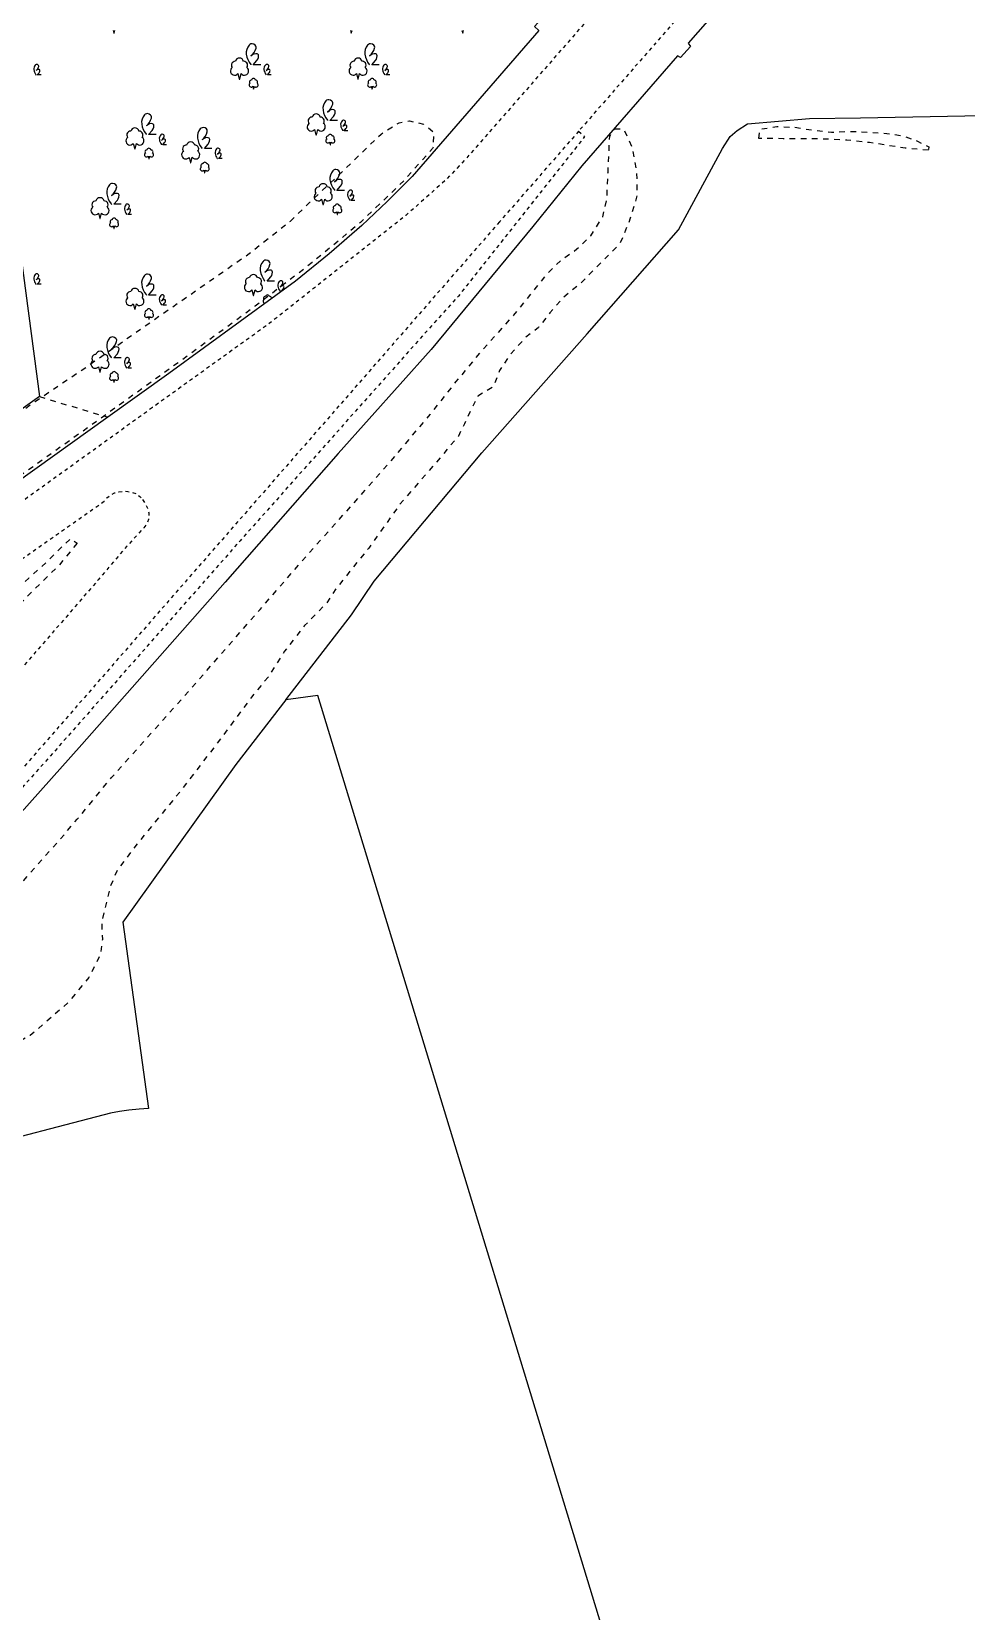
# Model space of a CAD drawing. Extents: x 421500 to 422711, y 436000 to 437000.
# Drawn here: x 422260.5 to 422394.5, y 436659.5 to 436885.9 of the extents above; entities that cross this region are included whole.
import ezdxf

# ---------------------------------------------------------------- set-up
doc = ezdxf.new("R2010")
doc.units = 0
doc.linetypes.add('716709-ExBase$0$OS-DASHEDLINE', pattern=[1, 0.5, -0.5])
doc.linetypes.add('716709-ExBase$0$OS-LANDFORM', pattern=[1.6, 0.8, -0.8])
for name, color, linetype in [('716709-ExBase$0$OS-AREA_MOSAIC', 8, 'Continuous'), ('716709-ExBase$0$OS-LINE_0021_ROAD_OR_TRACK', 8, '716709-ExBase$0$OS-DASHEDLINE'), ('716709-ExBase$0$OS-LINE_0030_OBSTRUCTING_FEAT', 8, 'Continuous'), ('716709-ExBase$0$OS-LINE_0032_PATH_OR_EDGE', 8, '716709-ExBase$0$OS-DASHEDLINE'), ('716709-ExBase$0$OS-LINE_0036_VEGET_EDGE_LIMIT', 8, '716709-ExBase$0$OS-LANDFORM'), ('716709-ExBase$0$OS-LINE_0374_TOP_OF_SLOPE', 8, '716709-ExBase$0$OS-LANDFORM'), ('716709-ExBase$0$OS-LINE_0376_BOT_SLOPE_CLIFF', 8, '716709-ExBase$0$OS-LANDFORM')]:
    doc.layers.add(name, color=color, linetype=linetype)

# ---------------------------------------------------------------- blocks, each defined once
blk = doc.blocks.new('716709-ExBase$0$OS-SE2236NWM0000083115')
at = {"layer": '716709-ExBase$0$OS-AREA_MOSAIC'}
for points in [[(50.2825, -17.84925), (50.383, -18.23625), (50.411, -18.23625), (50.5135, -17.84475)], [(84.2825, -17.84925), (84.383, -18.23625), (84.411, -18.23625), (84.5135, -17.84475)], [(100.2825, -17.84925), (100.383, -18.23625), (100.411, -18.23625), (100.5135, -17.84475)], [(71.417, -22.75975), (70.341, -22.75975), (70.869, -22.15975), (71.001, -21.94975), (71.083, -21.71575), (71.11, -21.46875), (71.085, -21.35475), (71.013, -21.26175), (70.908, -21.20875), (70.701, -21.18475), (70.495, -21.22075), (70.308, -21.31275), (70.021, -21.53475), (70.266, -21.29375), (70.472, -21.01875), (70.635, -20.71675), (70.752, -20.39375), (70.767, -20.23975), (70.728, -20.09075), (70.641, -19.96375), (70.433, -19.81975), (70.187, -19.76375), (70.026, -19.78175), (69.877, -19.84575), (69.754, -19.95075), (69.551, -20.23775), (69.413, -20.56275), (69.347, -20.90875), (69.356, -21.26075), (69.435, -21.64975), (69.568, -22.02475), (69.751, -22.37775), (69.982, -22.70075), (70.021, -22.76675)], [(88.417, -22.75975), (87.341, -22.75975), (87.869, -22.15975), (88.001, -21.94975), (88.083, -21.71575), (88.11, -21.46875), (88.085, -21.35475), (88.013, -21.26175), (87.908, -21.20875), (87.701, -21.18475), (87.495, -21.22075), (87.308, -21.31275), (87.021, -21.53475), (87.266, -21.29375), (87.472, -21.01875), (87.635, -20.71675), (87.752, -20.39375), (87.767, -20.23975), (87.728, -20.09075), (87.641, -19.96375), (87.433, -19.81975), (87.187, -19.76375), (87.026, -19.78175), (86.877, -19.84575), (86.754, -19.95075), (86.551, -20.23775), (86.413, -20.56275), (86.347, -20.90875), (86.356, -21.26075), (86.435, -21.64975), (86.568, -22.02475), (86.751, -22.37775), (86.982, -22.70075), (87.021, -22.76675)], [(67.343, -23.16975), (67.207, -23.29775), (67.118, -23.46075), (67.083, -23.64375), (67.105, -23.82775), (67.184, -23.99675), (67.311, -24.13275), (67.473, -24.22375), (67.656, -24.25975), (67.841, -24.23875), (68.01, -24.16075), (68.147, -24.03475), (68.148, -24.03175), (68.349, -24.80575), (68.405, -24.80575), (68.61, -24.02275), (68.746, -24.15375), (68.916, -24.23575), (69.102, -24.25975), (69.287, -24.22575), (69.453, -24.13575), (69.581, -23.99775), (69.661, -23.82775), (69.684, -23.64075), (69.647, -23.45575), (69.555, -23.29175), (69.416, -23.16475), (69.504, -23.00775), (69.536, -22.83075), (69.511, -22.65175), (69.429, -22.49175), (69.3, -22.36575), (69.137, -22.28775), (68.958, -22.26675), (68.881, -22.08275), (68.748, -21.93575), (68.573, -21.83975), (68.377, -21.80575), (68.181, -21.83975), (68.006, -21.93575), (67.873, -22.08275), (67.796, -22.26675), (67.616, -22.28875), (67.453, -22.36675), (67.324, -22.49375), (67.242, -22.65575), (67.218, -22.83575), (67.253, -23.01275), (67.343, -23.16975)], [(84.343, -23.16975), (84.207, -23.29775), (84.118, -23.46075), (84.083, -23.64375), (84.105, -23.82775), (84.184, -23.99675), (84.311, -24.13275), (84.473, -24.22375), (84.656, -24.25975), (84.841, -24.23875), (85.01, -24.16075), (85.147, -24.03475), (85.148, -24.03175), (85.349, -24.80575), (85.405, -24.80575), (85.61, -24.02275), (85.746, -24.15375), (85.916, -24.23575), (86.102, -24.25975), (86.287, -24.22575), (86.453, -24.13575), (86.581, -23.99775), (86.661, -23.82775), (86.684, -23.64075), (86.647, -23.45575), (86.555, -23.29175), (86.416, -23.16475), (86.504, -23.00775), (86.536, -22.83075), (86.511, -22.65175), (86.429, -22.49175), (86.3, -22.36575), (86.137, -22.28775), (85.958, -22.26675), (85.881, -22.08275), (85.748, -21.93575), (85.573, -21.83975), (85.377, -21.80575), (85.181, -21.83975), (85.006, -21.93575), (84.873, -22.08275), (84.796, -22.26675), (84.616, -22.28875), (84.453, -22.36675), (84.324, -22.49375), (84.242, -22.65575), (84.218, -22.83575), (84.253, -23.01275), (84.343, -23.16975)], [(39.917, -24.21325), (39.379, -24.21325), (39.643, -23.91325), (39.709, -23.80825), (39.75, -23.69125), (39.7635, -23.56775), (39.751, -23.51075), (39.715, -23.46425), (39.6625, -23.43775), (39.559, -23.42575), (39.456, -23.44375), (39.3625, -23.48975), (39.219, -23.60075), (39.3415, -23.48025), (39.4445, -23.34275), (39.526, -23.19175), (39.5845, -23.03025), (39.592, -22.95325), (39.5725, -22.87875), (39.529, -22.81525), (39.425, -22.74325), (39.302, -22.71525), (39.2215, -22.72425), (39.147, -22.75625), (39.0855, -22.80875), (38.984, -22.95225), (38.915, -23.11475), (38.882, -23.28775), (38.8865, -23.46375), (38.926, -23.65825), (38.9925, -23.84575), (39.084, -24.02225), (39.1995, -24.18375), (39.219, -24.21675)], [(69.88, -25.41825), (69.812, -25.48225), (69.7675, -25.56375), (69.75, -25.65525), (69.761, -25.74725), (69.8005, -25.83175), (69.864, -25.89975), (69.945, -25.94525), (70.0365, -25.96325), (70.129, -25.95275), (70.2135, -25.91375), (70.282, -25.85075), (70.2825, -25.84925), (70.383, -26.23625), (70.411, -26.23625), (70.5135, -25.84475), (70.5815, -25.91025), (70.6665, -25.95125), (70.7595, -25.96325), (70.852, -25.94625), (70.935, -25.90125), (70.999, -25.83225), (71.039, -25.74725), (71.0505, -25.65375), (71.032, -25.56125), (70.986, -25.47925), (70.9165, -25.41575), (70.9605, -25.33725), (70.9765, -25.24875), (70.964, -25.15925), (70.923, -25.07925), (70.8585, -25.01625), (70.777, -24.97725), (70.6875, -24.96675), (70.649, -24.87475), (70.5825, -24.80125), (70.495, -24.75325), (70.397, -24.73625), (70.299, -24.75325), (70.2115, -24.80125), (70.145, -24.87475), (70.1065, -24.96675), (70.0165, -24.97775), (69.935, -25.01675), (69.8705, -25.08025), (69.8295, -25.16125), (69.8175, -25.25125), (69.835, -25.33975), (69.88, -25.41825)], [(72.917, -24.21325), (72.379, -24.21325), (72.643, -23.91325), (72.709, -23.80825), (72.75, -23.69125), (72.7635, -23.56775), (72.751, -23.51075), (72.715, -23.46425), (72.6625, -23.43775), (72.559, -23.42575), (72.456, -23.44375), (72.3625, -23.48975), (72.219, -23.60075), (72.3415, -23.48025), (72.4445, -23.34275), (72.526, -23.19175), (72.5845, -23.03025), (72.592, -22.95325), (72.5725, -22.87875), (72.529, -22.81525), (72.425, -22.74325), (72.302, -22.71525), (72.2215, -22.72425), (72.147, -22.75625), (72.0855, -22.80875), (71.984, -22.95225), (71.915, -23.11475), (71.882, -23.28775), (71.8865, -23.46375), (71.926, -23.65825), (71.9925, -23.84575), (72.084, -24.02225), (72.1995, -24.18375), (72.219, -24.21675)], [(86.88, -25.41825), (86.812, -25.48225), (86.7675, -25.56375), (86.75, -25.65525), (86.761, -25.74725), (86.8005, -25.83175), (86.864, -25.89975), (86.945, -25.94525), (87.0365, -25.96325), (87.129, -25.95275), (87.2135, -25.91375), (87.282, -25.85075), (87.2825, -25.84925), (87.383, -26.23625), (87.411, -26.23625), (87.5135, -25.84475), (87.5815, -25.91025), (87.6665, -25.95125), (87.7595, -25.96325), (87.852, -25.94625), (87.935, -25.90125), (87.999, -25.83225), (88.039, -25.74725), (88.0505, -25.65375), (88.032, -25.56125), (87.986, -25.47925), (87.9165, -25.41575), (87.9605, -25.33725), (87.9765, -25.24875), (87.964, -25.15925), (87.923, -25.07925), (87.8585, -25.01625), (87.777, -24.97725), (87.6875, -24.96675), (87.649, -24.87475), (87.5825, -24.80125), (87.495, -24.75325), (87.397, -24.73625), (87.299, -24.75325), (87.2115, -24.80125), (87.145, -24.87475), (87.1065, -24.96675), (87.0165, -24.97775), (86.935, -25.01675), (86.8705, -25.08025), (86.8295, -25.16125), (86.8175, -25.25125), (86.835, -25.33975), (86.88, -25.41825)], [(89.917, -24.21325), (89.379, -24.21325), (89.643, -23.91325), (89.709, -23.80825), (89.75, -23.69125), (89.7635, -23.56775), (89.751, -23.51075), (89.715, -23.46425), (89.6625, -23.43775), (89.559, -23.42575), (89.456, -23.44375), (89.3625, -23.48975), (89.219, -23.60075), (89.3415, -23.48025), (89.4445, -23.34275), (89.526, -23.19175), (89.5845, -23.03025), (89.592, -22.95325), (89.5725, -22.87875), (89.529, -22.81525), (89.425, -22.74325), (89.302, -22.71525), (89.2215, -22.72425), (89.147, -22.75625), (89.0855, -22.80875), (88.984, -22.95225), (88.915, -23.11475), (88.882, -23.28775), (88.8865, -23.46375), (88.926, -23.65825), (88.9925, -23.84575), (89.084, -24.02225), (89.1995, -24.18375), (89.219, -24.21675)], [(82.417, -30.75975), (81.341, -30.75975), (81.869, -30.15975), (82.001, -29.94975), (82.083, -29.71575), (82.11, -29.46875), (82.085, -29.35475), (82.013, -29.26175), (81.908, -29.20875), (81.701, -29.18475), (81.495, -29.22075), (81.308, -29.31275), (81.021, -29.53475), (81.266, -29.29375), (81.472, -29.01875), (81.635, -28.71675), (81.752, -28.39375), (81.767, -28.23975), (81.728, -28.09075), (81.641, -27.96375), (81.433, -27.81975), (81.187, -27.76375), (81.026, -27.78175), (80.877, -27.84575), (80.754, -27.95075), (80.551, -28.23775), (80.413, -28.56275), (80.347, -28.90875), (80.356, -29.26075), (80.435, -29.64975), (80.568, -30.02475), (80.751, -30.37775), (80.982, -30.70075), (81.021, -30.76675)], [(56.417, -32.75975), (55.341, -32.75975), (55.869, -32.15975), (56.001, -31.94975), (56.083, -31.71575), (56.11, -31.46875), (56.085, -31.35475), (56.013, -31.26175), (55.908, -31.20875), (55.701, -31.18475), (55.495, -31.22075), (55.308, -31.31275), (55.021, -31.53475), (55.266, -31.29375), (55.472, -31.01875), (55.635, -30.71675), (55.752, -30.39375), (55.767, -30.23975), (55.728, -30.09075), (55.641, -29.96375), (55.433, -29.81975), (55.187, -29.76375), (55.026, -29.78175), (54.877, -29.84575), (54.754, -29.95075), (54.551, -30.23775), (54.413, -30.56275), (54.347, -30.90875), (54.356, -31.26075), (54.435, -31.64975), (54.568, -32.02475), (54.751, -32.37775), (54.982, -32.70075), (55.021, -32.76675)], [(78.343, -31.16975), (78.207, -31.29775), (78.118, -31.46075), (78.083, -31.64375), (78.105, -31.82775), (78.184, -31.99675), (78.311, -32.13275), (78.473, -32.22375), (78.656, -32.25975), (78.841, -32.23875), (79.01, -32.16075), (79.147, -32.03475), (79.148, -32.03175), (79.349, -32.80575), (79.405, -32.80575), (79.61, -32.02275), (79.746, -32.15375), (79.916, -32.23575), (80.102, -32.25975), (80.287, -32.22575), (80.453, -32.13575), (80.581, -31.99775), (80.661, -31.82775), (80.684, -31.64075), (80.647, -31.45575), (80.555, -31.29175), (80.416, -31.16475), (80.504, -31.00775), (80.536, -30.83075), (80.511, -30.65175), (80.429, -30.49175), (80.3, -30.36575), (80.137, -30.28775), (79.958, -30.26675), (79.881, -30.08275), (79.748, -29.93575), (79.573, -29.83975), (79.377, -29.80575), (79.181, -29.83975), (79.006, -29.93575), (78.873, -30.08275), (78.796, -30.26675), (78.616, -30.28875), (78.453, -30.36675), (78.324, -30.49375), (78.242, -30.65575), (78.218, -30.83575), (78.253, -31.01275), (78.343, -31.16975)], [(83.917, -32.21325), (83.379, -32.21325), (83.643, -31.91325), (83.709, -31.80825), (83.75, -31.69125), (83.7635, -31.56775), (83.751, -31.51075), (83.715, -31.46425), (83.6625, -31.43775), (83.559, -31.42575), (83.456, -31.44375), (83.3625, -31.48975), (83.219, -31.60075), (83.3415, -31.48025), (83.4445, -31.34275), (83.526, -31.19175), (83.5845, -31.03025), (83.592, -30.95325), (83.5725, -30.87875), (83.529, -30.81525), (83.425, -30.74325), (83.302, -30.71525), (83.2215, -30.72425), (83.147, -30.75625), (83.0855, -30.80875), (82.984, -30.95225), (82.915, -31.11475), (82.882, -31.28775), (82.8865, -31.46375), (82.926, -31.65825), (82.9925, -31.84575), (83.084, -32.02225), (83.1995, -32.18375), (83.219, -32.21675)], [(52.343, -33.16975), (52.207, -33.29775), (52.118, -33.46075), (52.083, -33.64375), (52.105, -33.82775), (52.184, -33.99675), (52.311, -34.13275), (52.473, -34.22375), (52.656, -34.25975), (52.841, -34.23875), (53.01, -34.16075), (53.147, -34.03475), (53.148, -34.03175), (53.349, -34.80575), (53.405, -34.80575), (53.61, -34.02275), (53.746, -34.15375), (53.916, -34.23575), (54.102, -34.25975), (54.287, -34.22575), (54.453, -34.13575), (54.581, -33.99775), (54.661, -33.82775), (54.684, -33.64075), (54.647, -33.45575), (54.555, -33.29175), (54.416, -33.16475), (54.504, -33.00775), (54.536, -32.83075), (54.511, -32.65175), (54.429, -32.49175), (54.3, -32.36575), (54.137, -32.28775), (53.958, -32.26675), (53.881, -32.08275), (53.748, -31.93575), (53.573, -31.83975), (53.377, -31.80575), (53.181, -31.83975), (53.006, -31.93575), (52.873, -32.08275), (52.796, -32.26675), (52.616, -32.28875), (52.453, -32.36675), (52.324, -32.49375), (52.242, -32.65575), (52.218, -32.83575), (52.253, -33.01275), (52.343, -33.16975)], [(57.917, -34.21325), (57.379, -34.21325), (57.643, -33.91325), (57.709, -33.80825), (57.75, -33.69125), (57.7635, -33.56775), (57.751, -33.51075), (57.715, -33.46425), (57.6625, -33.43775), (57.559, -33.42575), (57.456, -33.44375), (57.3625, -33.48975), (57.219, -33.60075), (57.3415, -33.48025), (57.4445, -33.34275), (57.526, -33.19175), (57.5845, -33.03025), (57.592, -32.95325), (57.5725, -32.87875), (57.529, -32.81525), (57.425, -32.74325), (57.302, -32.71525), (57.2215, -32.72425), (57.147, -32.75625), (57.0855, -32.80875), (56.984, -32.95225), (56.915, -33.11475), (56.882, -33.28775), (56.8865, -33.46375), (56.926, -33.65825), (56.9925, -33.84575), (57.084, -34.02225), (57.1995, -34.18375), (57.219, -34.21675)], [(60.343, -35.16975), (60.207, -35.29775), (60.118, -35.46075), (60.083, -35.64375), (60.105, -35.82775), (60.184, -35.99675), (60.311, -36.13275), (60.473, -36.22375), (60.656, -36.25975), (60.841, -36.23875), (61.01, -36.16075), (61.147, -36.03475), (61.148, -36.03175), (61.349, -36.80575), (61.405, -36.80575), (61.61, -36.02275), (61.746, -36.15375), (61.916, -36.23575), (62.102, -36.25975), (62.287, -36.22575), (62.453, -36.13575), (62.581, -35.99775), (62.661, -35.82775), (62.684, -35.64075), (62.647, -35.45575), (62.555, -35.29175), (62.416, -35.16475), (62.504, -35.00775), (62.536, -34.83075), (62.511, -34.65175), (62.429, -34.49175), (62.3, -34.36575), (62.137, -34.28775), (61.958, -34.26675), (61.881, -34.08275), (61.748, -33.93575), (61.573, -33.83975), (61.377, -33.80575), (61.181, -33.83975), (61.006, -33.93575), (60.873, -34.08275), (60.796, -34.26675), (60.616, -34.28875), (60.453, -34.36675), (60.324, -34.49375), (60.242, -34.65575), (60.218, -34.83575), (60.253, -35.01275), (60.343, -35.16975)], [(64.417, -34.75975), (63.341, -34.75975), (63.869, -34.15975), (64.001, -33.94975), (64.083, -33.71575), (64.11, -33.46875), (64.085, -33.35475), (64.013, -33.26175), (63.908, -33.20875), (63.701, -33.18475), (63.495, -33.22075), (63.308, -33.31275), (63.021, -33.53475), (63.266, -33.29375), (63.472, -33.01875), (63.635, -32.71675), (63.752, -32.39375), (63.767, -32.23975), (63.728, -32.09075), (63.641, -31.96375), (63.433, -31.81975), (63.187, -31.76375), (63.026, -31.78175), (62.877, -31.84575), (62.754, -31.95075), (62.551, -32.23775), (62.413, -32.56275), (62.347, -32.90875), (62.356, -33.26075), (62.435, -33.64975), (62.568, -34.02475), (62.751, -34.37775), (62.982, -34.70075), (63.021, -34.76675)], [(80.88, -33.41825), (80.812, -33.48225), (80.7675, -33.56375), (80.75, -33.65525), (80.761, -33.74725), (80.8005, -33.83175), (80.864, -33.89975), (80.945, -33.94525), (81.0365, -33.96325), (81.129, -33.95275), (81.2135, -33.91375), (81.282, -33.85075), (81.2825, -33.84925), (81.383, -34.23625), (81.411, -34.23625), (81.5135, -33.84475), (81.5815, -33.91025), (81.6665, -33.95125), (81.7595, -33.96325), (81.852, -33.94625), (81.935, -33.90125), (81.999, -33.83225), (82.039, -33.74725), (82.0505, -33.65375), (82.032, -33.56125), (81.986, -33.47925), (81.9165, -33.41575), (81.9605, -33.33725), (81.9765, -33.24875), (81.964, -33.15925), (81.923, -33.07925), (81.8585, -33.01625), (81.777, -32.97725), (81.6875, -32.96675), (81.649, -32.87475), (81.5825, -32.80125), (81.495, -32.75325), (81.397, -32.73625), (81.299, -32.75325), (81.2115, -32.80125), (81.145, -32.87475), (81.1065, -32.96675), (81.0165, -32.97775), (80.935, -33.01675), (80.8705, -33.08025), (80.8295, -33.16125), (80.8175, -33.25125), (80.835, -33.33975), (80.88, -33.41825)], [(54.88, -35.41825), (54.812, -35.48225), (54.7675, -35.56375), (54.75, -35.65525), (54.761, -35.74725), (54.8005, -35.83175), (54.864, -35.89975), (54.945, -35.94525), (55.0365, -35.96325), (55.129, -35.95275), (55.2135, -35.91375), (55.282, -35.85075), (55.2825, -35.84925), (55.383, -36.23625), (55.411, -36.23625), (55.5135, -35.84475), (55.5815, -35.91025), (55.6665, -35.95125), (55.7595, -35.96325), (55.852, -35.94625), (55.935, -35.90125), (55.999, -35.83225), (56.039, -35.74725), (56.0505, -35.65375), (56.032, -35.56125), (55.986, -35.47925), (55.9165, -35.41575), (55.9605, -35.33725), (55.9765, -35.24875), (55.964, -35.15925), (55.923, -35.07925), (55.8585, -35.01625), (55.777, -34.97725), (55.6875, -34.96675), (55.649, -34.87475), (55.5825, -34.80125), (55.495, -34.75325), (55.397, -34.73625), (55.299, -34.75325), (55.2115, -34.80125), (55.145, -34.87475), (55.1065, -34.96675), (55.0165, -34.97775), (54.935, -35.01675), (54.8705, -35.08025), (54.8295, -35.16125), (54.8175, -35.25125), (54.835, -35.33975), (54.88, -35.41825)], [(65.917, -36.21325), (65.379, -36.21325), (65.643, -35.91325), (65.709, -35.80825), (65.75, -35.69125), (65.7635, -35.56775), (65.751, -35.51075), (65.715, -35.46425), (65.6625, -35.43775), (65.559, -35.42575), (65.456, -35.44375), (65.3625, -35.48975), (65.219, -35.60075), (65.3415, -35.48025), (65.4445, -35.34275), (65.526, -35.19175), (65.5845, -35.03025), (65.592, -34.95325), (65.5725, -34.87875), (65.529, -34.81525), (65.425, -34.74325), (65.302, -34.71525), (65.2215, -34.72425), (65.147, -34.75625), (65.0855, -34.80875), (64.984, -34.95225), (64.915, -35.11475), (64.882, -35.28775), (64.8865, -35.46375), (64.926, -35.65825), (64.9925, -35.84575), (65.084, -36.02225), (65.1995, -36.18375), (65.219, -36.21675)], [(62.88, -37.41825), (62.812, -37.48225), (62.7675, -37.56375), (62.75, -37.65525), (62.761, -37.74725), (62.8005, -37.83175), (62.864, -37.89975), (62.945, -37.94525), (63.0365, -37.96325), (63.129, -37.95275), (63.2135, -37.91375), (63.282, -37.85075), (63.2825, -37.84925), (63.383, -38.23625), (63.411, -38.23625), (63.5135, -37.84475), (63.5815, -37.91025), (63.6665, -37.95125), (63.7595, -37.96325), (63.852, -37.94625), (63.935, -37.90125), (63.999, -37.83225), (64.039, -37.74725), (64.0505, -37.65375), (64.032, -37.56125), (63.986, -37.47925), (63.9165, -37.41575), (63.9605, -37.33725), (63.9765, -37.24875), (63.964, -37.15925), (63.923, -37.07925), (63.8585, -37.01625), (63.777, -36.97725), (63.6875, -36.96675), (63.649, -36.87475), (63.5825, -36.80125), (63.495, -36.75325), (63.397, -36.73625), (63.299, -36.75325), (63.2115, -36.80125), (63.145, -36.87475), (63.1065, -36.96675), (63.0165, -36.97775), (62.935, -37.01675), (62.8705, -37.08025), (62.8295, -37.16125), (62.8175, -37.25125), (62.835, -37.33975), (62.88, -37.41825)], [(83.417, -40.75975), (82.341, -40.75975), (82.869, -40.15975), (83.001, -39.94975), (83.083, -39.71575), (83.11, -39.46875), (83.085, -39.35475), (83.013, -39.26175), (82.908, -39.20875), (82.701, -39.18475), (82.495, -39.22075), (82.308, -39.31275), (82.021, -39.53475), (82.266, -39.29375), (82.472, -39.01875), (82.635, -38.71675), (82.752, -38.39375), (82.767, -38.23975), (82.728, -38.09075), (82.641, -37.96375), (82.433, -37.81975), (82.187, -37.76375), (82.026, -37.78175), (81.877, -37.84575), (81.754, -37.95075), (81.551, -38.23775), (81.413, -38.56275), (81.347, -38.90875), (81.356, -39.26075), (81.435, -39.64975), (81.568, -40.02475), (81.751, -40.37775), (81.982, -40.70075), (82.021, -40.76675)], [(51.417, -42.75975), (50.341, -42.75975), (50.869, -42.15975), (51.001, -41.94975), (51.083, -41.71575), (51.11, -41.46875), (51.085, -41.35475), (51.013, -41.26175), (50.908, -41.20875), (50.701, -41.18475), (50.495, -41.22075), (50.308, -41.31275), (50.021, -41.53475), (50.266, -41.29375), (50.472, -41.01875), (50.635, -40.71675), (50.752, -40.39375), (50.767, -40.23975), (50.728, -40.09075), (50.641, -39.96375), (50.433, -39.81975), (50.187, -39.76375), (50.026, -39.78175), (49.877, -39.84575), (49.754, -39.95075), (49.551, -40.23775), (49.413, -40.56275), (49.347, -40.90875), (49.356, -41.26075), (49.435, -41.64975), (49.568, -42.02475), (49.751, -42.37775), (49.982, -42.70075), (50.021, -42.76675)], [(79.343, -41.16975), (79.207, -41.29775), (79.118, -41.46075), (79.083, -41.64375), (79.105, -41.82775), (79.184, -41.99675), (79.311, -42.13275), (79.473, -42.22375), (79.656, -42.25975), (79.841, -42.23875), (80.01, -42.16075), (80.147, -42.03475), (80.148, -42.03175), (80.349, -42.80575), (80.405, -42.80575), (80.61, -42.02275), (80.746, -42.15375), (80.916, -42.23575), (81.102, -42.25975), (81.287, -42.22575), (81.453, -42.13575), (81.581, -41.99775), (81.661, -41.82775), (81.684, -41.64075), (81.647, -41.45575), (81.555, -41.29175), (81.416, -41.16475), (81.504, -41.00775), (81.536, -40.83075), (81.511, -40.65175), (81.429, -40.49175), (81.3, -40.36575), (81.137, -40.28775), (80.958, -40.26675), (80.881, -40.08275), (80.748, -39.93575), (80.573, -39.83975), (80.377, -39.80575), (80.181, -39.83975), (80.006, -39.93575), (79.873, -40.08275), (79.796, -40.26675), (79.616, -40.28875), (79.453, -40.36675), (79.324, -40.49375), (79.242, -40.65575), (79.218, -40.83575), (79.253, -41.01275), (79.343, -41.16975)], [(84.917, -42.21325), (84.379, -42.21325), (84.643, -41.91325), (84.709, -41.80825), (84.75, -41.69125), (84.7635, -41.56775), (84.751, -41.51075), (84.715, -41.46425), (84.6625, -41.43775), (84.559, -41.42575), (84.456, -41.44375), (84.3625, -41.48975), (84.219, -41.60075), (84.3415, -41.48025), (84.4445, -41.34275), (84.526, -41.19175), (84.5845, -41.03025), (84.592, -40.95325), (84.5725, -40.87875), (84.529, -40.81525), (84.425, -40.74325), (84.302, -40.71525), (84.2215, -40.72425), (84.147, -40.75625), (84.0855, -40.80875), (83.984, -40.95225), (83.915, -41.11475), (83.882, -41.28775), (83.8865, -41.46375), (83.926, -41.65825), (83.9925, -41.84575), (84.084, -42.02225), (84.1995, -42.18375), (84.219, -42.21675)], [(47.343, -43.16975), (47.207, -43.29775), (47.118, -43.46075), (47.083, -43.64375), (47.105, -43.82775), (47.184, -43.99675), (47.311, -44.13275), (47.473, -44.22375), (47.656, -44.25975), (47.841, -44.23875), (48.01, -44.16075), (48.147, -44.03475), (48.148, -44.03175), (48.349, -44.80575), (48.405, -44.80575), (48.61, -44.02275), (48.746, -44.15375), (48.916, -44.23575), (49.102, -44.25975), (49.287, -44.22575), (49.453, -44.13575), (49.581, -43.99775), (49.661, -43.82775), (49.684, -43.64075), (49.647, -43.45575), (49.555, -43.29175), (49.416, -43.16475), (49.504, -43.00775), (49.536, -42.83075), (49.511, -42.65175), (49.429, -42.49175), (49.3, -42.36575), (49.137, -42.28775), (48.958, -42.26675), (48.881, -42.08275), (48.748, -41.93575), (48.573, -41.83975), (48.377, -41.80575), (48.181, -41.83975), (48.006, -41.93575), (47.873, -42.08275), (47.796, -42.26675), (47.616, -42.28875), (47.453, -42.36675), (47.324, -42.49375), (47.242, -42.65575), (47.218, -42.83575), (47.253, -43.01275), (47.343, -43.16975)], [(52.917, -44.21325), (52.379, -44.21325), (52.643, -43.91325), (52.709, -43.80825), (52.75, -43.69125), (52.7635, -43.56775), (52.751, -43.51075), (52.715, -43.46425), (52.6625, -43.43775), (52.559, -43.42575), (52.456, -43.44375), (52.3625, -43.48975), (52.219, -43.60075), (52.3415, -43.48025), (52.4445, -43.34275), (52.526, -43.19175), (52.5845, -43.03025), (52.592, -42.95325), (52.5725, -42.87875), (52.529, -42.81525), (52.425, -42.74325), (52.302, -42.71525), (52.2215, -42.72425), (52.147, -42.75625), (52.0855, -42.80875), (51.984, -42.95225), (51.915, -43.11475), (51.882, -43.28775), (51.8865, -43.46375), (51.926, -43.65825), (51.9925, -43.84575), (52.084, -44.02225), (52.1995, -44.18375), (52.219, -44.21675)], [(81.88, -43.41825), (81.812, -43.48225), (81.7675, -43.56375), (81.75, -43.65525), (81.761, -43.74725), (81.8005, -43.83175), (81.864, -43.89975), (81.945, -43.94525), (82.0365, -43.96325), (82.129, -43.95275), (82.2135, -43.91375), (82.282, -43.85075), (82.2825, -43.84925), (82.383, -44.23625), (82.411, -44.23625), (82.5135, -43.84475), (82.5815, -43.91025), (82.6665, -43.95125), (82.7595, -43.96325), (82.852, -43.94625), (82.935, -43.90125), (82.999, -43.83225), (83.039, -43.74725), (83.0505, -43.65375), (83.032, -43.56125), (82.986, -43.47925), (82.9165, -43.41575), (82.9605, -43.33725), (82.9765, -43.24875), (82.964, -43.15925), (82.923, -43.07925), (82.8585, -43.01625), (82.777, -42.97725), (82.6875, -42.96675), (82.649, -42.87475), (82.5825, -42.80125), (82.495, -42.75325), (82.397, -42.73625), (82.299, -42.75325), (82.2115, -42.80125), (82.145, -42.87475), (82.1065, -42.96675), (82.0165, -42.97775), (81.935, -43.01675), (81.8705, -43.08025), (81.8295, -43.16125), (81.8175, -43.25125), (81.835, -43.33975), (81.88, -43.41825)], [(49.88, -45.41825), (49.812, -45.48225), (49.7675, -45.56375), (49.75, -45.65525), (49.761, -45.74725), (49.8005, -45.83175), (49.864, -45.89975), (49.945, -45.94525), (50.0365, -45.96325), (50.129, -45.95275), (50.2135, -45.91375), (50.282, -45.85075), (50.2825, -45.84925), (50.383, -46.23625), (50.411, -46.23625), (50.5135, -45.84475), (50.5815, -45.91025), (50.6665, -45.95125), (50.7595, -45.96325), (50.852, -45.94625), (50.935, -45.90125), (50.999, -45.83225), (51.039, -45.74725), (51.0505, -45.65375), (51.032, -45.56125), (50.986, -45.47925), (50.9165, -45.41575), (50.9605, -45.33725), (50.9765, -45.24875), (50.964, -45.15925), (50.923, -45.07925), (50.8585, -45.01625), (50.777, -44.97725), (50.6875, -44.96675), (50.649, -44.87475), (50.5825, -44.80125), (50.495, -44.75325), (50.397, -44.73625), (50.299, -44.75325), (50.2115, -44.80125), (50.145, -44.87475), (50.1065, -44.96675), (50.0165, -44.97775), (49.935, -45.01675), (49.8705, -45.08025), (49.8295, -45.16125), (49.8175, -45.25125), (49.835, -45.33975), (49.88, -45.41825)], [(73.417, -53.75975), (72.341, -53.75975), (72.869, -53.15975), (73.001, -52.94975), (73.083, -52.71575), (73.11, -52.46875), (73.085, -52.35475), (73.013, -52.26175), (72.908, -52.20875), (72.701, -52.18475), (72.495, -52.22075), (72.308, -52.31275), (72.021, -52.53475), (72.266, -52.29375), (72.472, -52.01875), (72.635, -51.71675), (72.752, -51.39375), (72.767, -51.23975), (72.728, -51.09075), (72.641, -50.96375), (72.433, -50.81975), (72.187, -50.76375), (72.026, -50.78175), (71.877, -50.84575), (71.754, -50.95075), (71.551, -51.23775), (71.413, -51.56275), (71.347, -51.90875), (71.356, -52.26075), (71.435, -52.64975), (71.568, -53.02475), (71.751, -53.37775), (71.982, -53.70075), (72.021, -53.76675)], [(39.917, -54.21325), (39.379, -54.21325), (39.643, -53.91325), (39.709, -53.80825), (39.75, -53.69125), (39.7635, -53.56775), (39.751, -53.51075), (39.715, -53.46425), (39.6625, -53.43775), (39.559, -53.42575), (39.456, -53.44375), (39.3625, -53.48975), (39.219, -53.60075), (39.3415, -53.48025), (39.4445, -53.34275), (39.526, -53.19175), (39.5845, -53.03025), (39.592, -52.95325), (39.5725, -52.87875), (39.529, -52.81525), (39.425, -52.74325), (39.302, -52.71525), (39.2215, -52.72425), (39.147, -52.75625), (39.0855, -52.80875), (38.984, -52.95225), (38.915, -53.11475), (38.882, -53.28775), (38.8865, -53.46375), (38.926, -53.65825), (38.9925, -53.84575), (39.084, -54.02225), (39.1995, -54.18375), (39.219, -54.21675)], [(56.417, -55.75975), (55.341, -55.75975), (55.869, -55.15975), (56.001, -54.94975), (56.083, -54.71575), (56.11, -54.46875), (56.085, -54.35475), (56.013, -54.26175), (55.908, -54.20875), (55.701, -54.18475), (55.495, -54.22075), (55.308, -54.31275), (55.021, -54.53475), (55.266, -54.29375), (55.472, -54.01875), (55.635, -53.71675), (55.752, -53.39375), (55.767, -53.23975), (55.728, -53.09075), (55.641, -52.96375), (55.433, -52.81975), (55.187, -52.76375), (55.026, -52.78175), (54.877, -52.84575), (54.754, -52.95075), (54.551, -53.23775), (54.413, -53.56275), (54.347, -53.90875), (54.356, -54.26075), (54.435, -54.64975), (54.568, -55.02475), (54.751, -55.37775), (54.982, -55.70075), (55.021, -55.76675)], [(69.343, -54.16975), (69.207, -54.29775), (69.118, -54.46075), (69.083, -54.64375), (69.105, -54.82775), (69.184, -54.99675), (69.311, -55.13275), (69.473, -55.22375), (69.656, -55.25975), (69.841, -55.23875), (70.01, -55.16075), (70.147, -55.03475), (70.148, -55.03175), (70.349, -55.80575), (70.405, -55.80575), (70.61, -55.02275), (70.746, -55.15375), (70.916, -55.23575), (71.102, -55.25975), (71.287, -55.22575), (71.453, -55.13575), (71.581, -54.99775), (71.661, -54.82775), (71.684, -54.64075), (71.647, -54.45575), (71.555, -54.29175), (71.416, -54.16475), (71.504, -54.00775), (71.536, -53.83075), (71.511, -53.65175), (71.429, -53.49175), (71.3, -53.36575), (71.137, -53.28775), (70.958, -53.26675), (70.881, -53.08275), (70.748, -52.93575), (70.573, -52.83975), (70.377, -52.80575), (70.181, -52.83975), (70.006, -52.93575), (69.873, -53.08275), (69.796, -53.26675), (69.616, -53.28875), (69.453, -53.36675), (69.324, -53.49375), (69.242, -53.65575), (69.218, -53.83575), (69.253, -54.01275), (69.343, -54.16975)], [(74.39211, -55.21325), (74.379, -55.21325), (74.643, -54.91325), (74.709, -54.80825), (74.75, -54.69125), (74.7635, -54.56775), (74.751, -54.51075), (74.715, -54.46425), (74.6625, -54.43775), (74.559, -54.42575), (74.456, -54.44375), (74.3625, -54.48975), (74.219, -54.60075), (74.3415, -54.48025), (74.4445, -54.34275), (74.526, -54.19175), (74.5845, -54.03025), (74.592, -53.95325), (74.5725, -53.87875), (74.529, -53.81525), (74.425, -53.74325), (74.302, -53.71525), (74.2215, -53.72425), (74.147, -53.75625), (74.0855, -53.80875), (73.984, -53.95225), (73.915, -54.11475), (73.882, -54.28775), (73.8865, -54.46375), (73.926, -54.65825), (73.9925, -54.84575), (74.084, -55.02225), (74.1995, -55.18375), (74.219, -55.21675)], [(52.343, -56.16975), (52.207, -56.29775), (52.118, -56.46075), (52.083, -56.64375), (52.105, -56.82775), (52.184, -56.99675), (52.311, -57.13275), (52.473, -57.22375), (52.656, -57.25975), (52.841, -57.23875), (53.01, -57.16075), (53.147, -57.03475), (53.148, -57.03175), (53.349, -57.80575), (53.405, -57.80575), (53.61, -57.02275), (53.746, -57.15375), (53.916, -57.23575), (54.102, -57.25975), (54.287, -57.22575), (54.453, -57.13575), (54.581, -56.99775), (54.661, -56.82775), (54.684, -56.64075), (54.647, -56.45575), (54.555, -56.29175), (54.416, -56.16475), (54.504, -56.00775), (54.536, -55.83075), (54.511, -55.65175), (54.429, -55.49175), (54.3, -55.36575), (54.137, -55.28775), (53.958, -55.26675), (53.881, -55.08275), (53.748, -54.93575), (53.573, -54.83975), (53.377, -54.80575), (53.181, -54.83975), (53.006, -54.93575), (52.873, -55.08275), (52.796, -55.26675), (52.616, -55.28875), (52.453, -55.36675), (52.324, -55.49375), (52.242, -55.65575), (52.218, -55.83575), (52.253, -56.01275), (52.343, -56.16975)], [(57.917, -57.21325), (57.379, -57.21325), (57.643, -56.91325), (57.709, -56.80825), (57.75, -56.69125), (57.7635, -56.56775), (57.751, -56.51075), (57.715, -56.46425), (57.6625, -56.43775), (57.559, -56.42575), (57.456, -56.44375), (57.3625, -56.48975), (57.219, -56.60075), (57.3415, -56.48025), (57.4445, -56.34275), (57.526, -56.19175), (57.5845, -56.03025), (57.592, -55.95325), (57.5725, -55.87875), (57.529, -55.81525), (57.425, -55.74325), (57.302, -55.71525), (57.2215, -55.72425), (57.147, -55.75625), (57.0855, -55.80875), (56.984, -55.95225), (56.915, -56.11475), (56.882, -56.28775), (56.8865, -56.46375), (56.926, -56.65825), (56.9925, -56.84575), (57.084, -57.02225), (57.1995, -57.18375), (57.219, -57.21675)], [(71.88, -56.41825), (71.812, -56.48225), (71.7675, -56.56375), (71.75, -56.65525), (71.761, -56.74725), (71.8005, -56.83175), (71.864, -56.89975), (71.945, -56.94525), (71.99759, -56.9556)], [(72.97527, -56.23991), (72.964, -56.15925), (72.923, -56.07925), (72.8585, -56.01625), (72.777, -55.97725), (72.6875, -55.96675), (72.649, -55.87475), (72.5825, -55.80125), (72.495, -55.75325), (72.397, -55.73625), (72.299, -55.75325), (72.2115, -55.80125), (72.145, -55.87475), (72.1065, -55.96675), (72.0165, -55.97775), (71.935, -56.01675), (71.8705, -56.08025), (71.8295, -56.16125), (71.8175, -56.25125), (71.835, -56.33975), (71.88, -56.41825)], [(54.88, -58.41825), (54.812, -58.48225), (54.7675, -58.56375), (54.75, -58.65525), (54.761, -58.74725), (54.8005, -58.83175), (54.864, -58.89975), (54.945, -58.94525), (55.0365, -58.96325), (55.129, -58.95275), (55.2135, -58.91375), (55.282, -58.85075), (55.2825, -58.84925), (55.383, -59.23625), (55.411, -59.23625), (55.5135, -58.84475), (55.5815, -58.91025), (55.6665, -58.95125), (55.7595, -58.96325), (55.852, -58.94625), (55.935, -58.90125), (55.999, -58.83225), (56.039, -58.74725), (56.0505, -58.65375), (56.032, -58.56125), (55.986, -58.47925), (55.9165, -58.41575), (55.9605, -58.33725), (55.9765, -58.24875), (55.964, -58.15925), (55.923, -58.07925), (55.8585, -58.01625), (55.777, -57.97725), (55.6875, -57.96675), (55.649, -57.87475), (55.5825, -57.80125), (55.495, -57.75325), (55.397, -57.73625), (55.299, -57.75325), (55.2115, -57.80125), (55.145, -57.87475), (55.1065, -57.96675), (55.0165, -57.97775), (54.935, -58.01675), (54.8705, -58.08025), (54.8295, -58.16125), (54.8175, -58.25125), (54.835, -58.33975), (54.88, -58.41825)], [(51.417, -64.75975), (50.341, -64.75975), (50.869, -64.15975), (51.001, -63.94975), (51.083, -63.71575), (51.11, -63.46875), (51.085, -63.35475), (51.013, -63.26175), (50.908, -63.20875), (50.701, -63.18475), (50.495, -63.22075), (50.308, -63.31275), (50.021, -63.53475), (50.266, -63.29375), (50.472, -63.01875), (50.635, -62.71675), (50.752, -62.39375), (50.767, -62.23975), (50.728, -62.09075), (50.641, -61.96375), (50.433, -61.81975), (50.187, -61.76375), (50.026, -61.78175), (49.877, -61.84575), (49.754, -61.95075), (49.551, -62.23775), (49.413, -62.56275), (49.347, -62.90875), (49.356, -63.26075), (49.435, -63.64975), (49.568, -64.02475), (49.751, -64.37775), (49.982, -64.70075), (50.021, -64.76675)], [(47.343, -65.16975), (47.207, -65.29775), (47.118, -65.46075), (47.083, -65.64375), (47.105, -65.82775), (47.184, -65.99675), (47.311, -66.13275), (47.473, -66.22375), (47.656, -66.25975), (47.841, -66.23875), (48.01, -66.16075), (48.147, -66.03475), (48.148, -66.03175), (48.349, -66.80575), (48.405, -66.80575), (48.61, -66.02275), (48.746, -66.15375), (48.916, -66.23575), (49.102, -66.25975), (49.287, -66.22575), (49.453, -66.13575), (49.581, -65.99775), (49.661, -65.82775), (49.684, -65.64075), (49.647, -65.45575), (49.555, -65.29175), (49.416, -65.16475), (49.504, -65.00775), (49.536, -64.83075), (49.511, -64.65175), (49.429, -64.49175), (49.3, -64.36575), (49.137, -64.28775), (48.958, -64.26675), (48.881, -64.08275), (48.748, -63.93575), (48.573, -63.83975), (48.377, -63.80575), (48.181, -63.83975), (48.006, -63.93575), (47.873, -64.08275), (47.796, -64.26675), (47.616, -64.28875), (47.453, -64.36675), (47.324, -64.49375), (47.242, -64.65575), (47.218, -64.83575), (47.253, -65.01275), (47.343, -65.16975)], [(52.917, -66.21325), (52.379, -66.21325), (52.643, -65.91325), (52.709, -65.80825), (52.75, -65.69125), (52.7635, -65.56775), (52.751, -65.51075), (52.715, -65.46425), (52.6625, -65.43775), (52.559, -65.42575), (52.456, -65.44375), (52.3625, -65.48975), (52.219, -65.60075), (52.3415, -65.48025), (52.4445, -65.34275), (52.526, -65.19175), (52.5845, -65.03025), (52.592, -64.95325), (52.5725, -64.87875), (52.529, -64.81525), (52.425, -64.74325), (52.302, -64.71525), (52.2215, -64.72425), (52.147, -64.75625), (52.0855, -64.80875), (51.984, -64.95225), (51.915, -65.11475), (51.882, -65.28775), (51.8865, -65.46375), (51.926, -65.65825), (51.9925, -65.84575), (52.084, -66.02225), (52.1995, -66.18375), (52.219, -66.21675)], [(49.88, -67.41825), (49.812, -67.48225), (49.7675, -67.56375), (49.75, -67.65525), (49.761, -67.74725), (49.8005, -67.83175), (49.864, -67.89975), (49.945, -67.94525), (50.0365, -67.96325), (50.129, -67.95275), (50.2135, -67.91375), (50.282, -67.85075), (50.2825, -67.84925), (50.383, -68.23625), (50.411, -68.23625), (50.5135, -67.84475), (50.5815, -67.91025), (50.6665, -67.95125), (50.7595, -67.96325), (50.852, -67.94625), (50.935, -67.90125), (50.999, -67.83225), (51.039, -67.74725), (51.0505, -67.65375), (51.032, -67.56125), (50.986, -67.47925), (50.9165, -67.41575), (50.9605, -67.33725), (50.9765, -67.24875), (50.964, -67.15925), (50.923, -67.07925), (50.8585, -67.01625), (50.777, -66.97725), (50.6875, -66.96675), (50.649, -66.87475), (50.5825, -66.80125), (50.495, -66.75325), (50.397, -66.73625), (50.299, -66.75325), (50.2115, -66.80125), (50.145, -66.87475), (50.1065, -66.96675), (50.0165, -66.97775), (49.935, -67.01675), (49.8705, -67.08025), (49.8295, -67.16125), (49.8175, -67.25125), (49.835, -67.33975), (49.88, -67.41825)]]:
    blk.add_lwpolyline(points, dxfattribs=at)

msp = doc.modelspace()

# ---------------------------------------------------------------- linework, layer by layer
at = {"layer": '716709-ExBase$0$OS-LINE_0021_ROAD_OR_TRACK'}
msp.add_line((422338.94, 436871.59), (422327.58, 436858.57), dxfattribs=at)
at = {"layer": '716709-ExBase$0$OS-LINE_0021_ROAD_OR_TRACK', "flags": 128}
for points in [[(422392.15, 436932.45), (422371.38, 436908.65), (422370.2, 436907.3), (422354.73, 436889.63), (422341, 436873.95), (422338.94, 436871.59)], [(422377.88, 436930.58), (422369.9, 436921.4), (422359.56, 436909.6), (422343.79, 436891.61), (422322.8, 436867.65), (422321.82, 436866.62)], [(422321.82, 436866.62), (422319.95, 436864.65), (422314.15, 436859.5), (422294.55, 436844), (422277.83, 436831.97)], [(422327.58, 436858.57), (422311.6, 436840.25), (422294.02, 436820.15)], [(422277.83, 436831.97), (422234.1, 436800.5), (422225.15, 436794.15), (422223.35, 436792.75), (422221.4, 436791.5), (422219.35, 436790.4), (422217.25, 436789.45), (422215.1, 436788.65), (422212.85, 436788.05), (422210.75, 436787.6), (422209, 436787.3), (422207.2, 436787.1), (422205.4, 436787), (422203.6, 436787.05), (422201.85, 436787.25), (422200.15, 436787.6), (422199.95, 436787.65), (422198.3, 436788.2), (422196.75, 436788.85), (422195.25, 436789.65), (422193.95, 436790.5), (422193.25, 436791), (422192.55, 436791.6), (422194.18, 436793.28)], [(422294.02, 436820.15), (422283, 436807.55), (422249.85, 436769.55), (422227.16, 436743.63)], [(422254.16, 436806.8), (422270.9, 436818.55), (422271.3, 436819.05), (422271.85, 436819.45), (422272.4, 436819.75), (422273, 436819.9), (422273.7, 436820), (422274.3, 436819.95), (422274.85, 436819.85), (422275.45, 436819.65), (422276, 436819.25), (422276.4, 436818.8)], [(422276.4, 436818.8), (422276.8, 436818.25), (422277.1, 436817.55), (422277.2, 436817.35), (422277.3, 436816.9), (422277.3, 436816.4), (422277.25, 436815.95), (422277.1, 436815.55), (422276.9, 436815.15), (422276.6, 436814.75), (422274.1, 436812.05), (422270.05, 436807.3), (422264.35, 436800.7), (422246.05, 436779.7), (422225.05, 436755.5), (422224.68, 436755.08)]]:
    msp.add_lwpolyline(points, dxfattribs=at)
at = {"layer": '716709-ExBase$0$OS-LINE_0030_OBSTRUCTING_FEAT', "flags": 128}
for points in [[(422338.92, 436892.49), (422334.7, 436887.8), (422334.1, 436888.2), (422332.6, 436886.6), (422333.25, 436886), (422315.05, 436865.1), (422311.5, 436861.5), (422307.85, 436858.05), (422303.15, 436854), (422298.35, 436850.1), (422295.5, 436848.05), (422280.2, 436836.85), (422271.44, 436830.59)], [(422358.79, 436888.9), (422354.65, 436884.2), (422355, 436883.7), (422353.55, 436882.15), (422353.1, 436882.4), (422339.4, 436866.6), (422332.35, 436857.9), (422317.8, 436840.3), (422304.45, 436825.4), (422288.25, 436806.95), (422267.7, 436783.7), (422248.3, 436762), (422226.45, 436738.25), (422222.6, 436733.8)], [(422255.16, 436885.21), (422255.2, 436884), (422255.3, 436881.9), (422255.6, 436879.75), (422258.5, 436857.4), (422261.65, 436833.55)], [(422296.93, 436790.09), (422306.35, 436802.3), (422309.6, 436807.1), (422325.05, 436825.5), (422340.15, 436842.55), (422353.25, 436857.45), (422359.55, 436869.1), (422360.65, 436870.8), (422361.65, 436871.7), (422363.15, 436872.65), (422372.05, 436873.4), (422379.35, 436873.5), (422406.8, 436874), (422407.34, 436866.06)], [(422261.65, 436833.55), (422231.5, 436812.05), (422228.9, 436810.2), (422226.95, 436808.95), (422220.2, 436805.35), (422219.12, 436804.65)], [(422271.44, 436830.59), (422250.45, 436815.6), (422228.95, 436800.4), (422218.4, 436793), (422216.9, 436792.1), (422215.3, 436791.3), (422213.9, 436790.75), (422211.9, 436790.25), (422209.85, 436789.85), (422208.14, 436789.72)], [(422372.96, 436549.34), (422352.05, 436625.15), (422301.55, 436790.7), (422296.93, 436790.09)], [(422296.93, 436790.09), (422289.8, 436780.85), (422273.6, 436758.25), (422277.25, 436731.55), (422275.9, 436731.45), (422274.45, 436731.3), (422273.1, 436731.1), (422271.8, 436730.85), (422251.25, 436725.5), (422245.55, 436723.9), (422229.72, 436720.82)]]:
    msp.add_lwpolyline(points, dxfattribs=at)
at = {"layer": '716709-ExBase$0$OS-LINE_0032_PATH_OR_EDGE', "flags": 128}
msp.add_lwpolyline([(422338.94, 436871.59), (422339.8, 436870.8), (422333.65, 436863.05), (422321.7, 436847.95), (422318.3, 436844.2), (422290.4, 436812.9), (422265.4, 436784.55), (422244.85, 436761.45), (422228.15, 436742.75), (422227.16, 436743.63)], dxfattribs=at)
at = {"layer": '716709-ExBase$0$OS-LINE_0036_VEGET_EDGE_LIMIT'}
msp.add_line((422261.65, 436833.55), (422271.44, 436830.59), dxfattribs=at)
at = {"layer": '716709-ExBase$0$OS-LINE_0374_TOP_OF_SLOPE', "flags": 128}
for points in [[(422251.5, 436759.85), (422253.8, 436759.6), (422254.95, 436760.05), (422257.35, 436761.85), (422260.2, 436765.2), (422264.1, 436769.55), (422267.05, 436773), (422271.95, 436778.95), (422283.05, 436791.35), (422293.25, 436803.05), (422299.15, 436809.85), (422308, 436819.75), (422312.65, 436825.05), (422317.65, 436831), (422321.4, 436835.7), (422325.3, 436840.4), (422329.65, 436845.2), (422332.7, 436849), (422334.65, 436851.4), (422336.4, 436853.1), (422338.7, 436854.7), (422340.7, 436856.6), (422342.4, 436859.3), (422343, 436861.95), (422343.15, 436865.7), (422343.4, 436870.85), (422344.1, 436871.9)], [(422389.09, 436868.85), (422385.75, 436869.15), (422380.65, 436869.95), (422377.4, 436870.3), (422373.1, 436870.5), (422368.25, 436870.5), (422364.8, 436870.55)], [(422318.06, 436869.3), (422317.98, 436869.11), (422313.95, 436864.55), (422307.65, 436858.5), (422300.75, 436852.75), (422292.55, 436846.5), (422281.65, 436838.5), (422270.1, 436830.2), (422247.8, 436814.3), (422232.45, 436803.3), (422224.3, 436797.85), (422219.6, 436794.45), (422217.6, 436792.9), (422215.5, 436791.85), (422213.35, 436791.15), (422210.66, 436790.48)], [(422267.03, 436812.53), (422264.45, 436809.4), (422260.5, 436805.55), (422257.4, 436802.35), (422253.25, 436797.75), (422250.6, 436794.65), (422249.45, 436792.6), (422247.2, 436790.15), (422242.25, 436784.7), (422240.8, 436783.05), (422240.3, 436782.15), (422237.4, 436778.9), (422233.9, 436774.9), (422229.3, 436769.6), (422225.2, 436765.15), (422223.1, 436762.7), (422221.7, 436761.35), (422221.05, 436759.85), (422220.7, 436758), (422220.9, 436757.2)]]:
    msp.add_lwpolyline(points, dxfattribs=at)
at = {"layer": '716709-ExBase$0$OS-LINE_0376_BOT_SLOPE_CLIFF', "flags": 128}
for points in [[(422210.66, 436790.48), (422208.65, 436794.65), (422208.5, 436796.6), (422211.9, 436798.95), (422215.4, 436800.6), (422218.05, 436802.5), (422221.45, 436805), (422224.9, 436807.35), (422227.05, 436808.7), (422230.1, 436810.7), (422240.6, 436818.35), (422253.05, 436827.1), (422261, 436832.85), (422267.55, 436837.25), (422291.7, 436854.05), (422297.6, 436858.7), (422300.4, 436861.4), (422305.55, 436866.25), (422310.6, 436871.15), (422313.2, 436872.8), (422314.7, 436873.05), (422316.7, 436872.6), (422318.15, 436871.45), (422318.06, 436869.3)], [(422344.1, 436871.9), (422345.35, 436871.95), (422346.6, 436869.25), (422347.25, 436865.6), (422347.3, 436862.35), (422346.35, 436859.1), (422345.35, 436856.6), (422344.8, 436855.35), (422343.15, 436853.75), (422341.25, 436851.85), (422339.2, 436849.75), (422336.7, 436847.7), (422334.8, 436845.55), (422333.2, 436843.45), (422331.3, 436842), (422329.15, 436839.6), (422327.6, 436837.3), (422326.7, 436834.95), (422325.5, 436834.25), (422324.5, 436833.6), (422323.65, 436831.95), (422322.55, 436829.65), (422321.7, 436827.9), (422319.1, 436824.8), (422313.3, 436818.1), (422308.85, 436811.85), (422304.2, 436806.1), (422302.7, 436803.85), (422299.65, 436800.75), (422296.75, 436797.05), (422294.4, 436793.35), (422292.05, 436790.5), (422288.65, 436785.9), (422281.8, 436776.95), (422275.7, 436769.55), (422272.75, 436765.65), (422271.75, 436763.3), (422270.55, 436758.25), (422270.65, 436755.75), (422270.35, 436753.55), (422268.7, 436750.3), (422265.7, 436746.7), (422260.3, 436742), (422255.15, 436739.15), (422251.35, 436737.55), (422251.5, 436759.85)], [(422364.8, 436870.55), (422364.9, 436871.85), (422367.35, 436872.25), (422369.9, 436872.15), (422372.45, 436871.75), (422375.2, 436871.45), (422377.6, 436871.55), (422380.6, 436871.45), (422383.15, 436871.25), (422385.55, 436870.9), (422387.55, 436870.15), (422389.15, 436869.35), (422389.09, 436868.85)], [(422220.9, 436757.2), (422216.8, 436752.55), (422215.6, 436755.6), (422214.95, 436758.35), (422215, 436761.45), (422215.75, 436764.65), (422217, 436767.25), (422219.95, 436770.5), (422225.35, 436775.5), (422232.45, 436781.95), (422237.25, 436786.1), (422240.45, 436789), (422243.65, 436791.8), (422245.95, 436793.9), (422247.95, 436796.2), (422250.4, 436799.25), (422252.65, 436801.45), (422255.5, 436803.75), (422257.6, 436805.1), (422260.1, 436807.55), (422262.75, 436809.9), (422265.2, 436812.4), (422266.1, 436813.2), (422267.03, 436812.53)]]:
    msp.add_lwpolyline(points, dxfattribs=at)

# ---------------------------------------------------------------- block references
at = {"layer": '716709-ExBase$0$OS-AREA_MOSAIC'}
msp.add_blockref('716709-ExBase$0$OS-SE2236NWM0000083115', (422221.93, 436903.86), dxfattribs=at)

doc.saveas('drawing.dxf')
